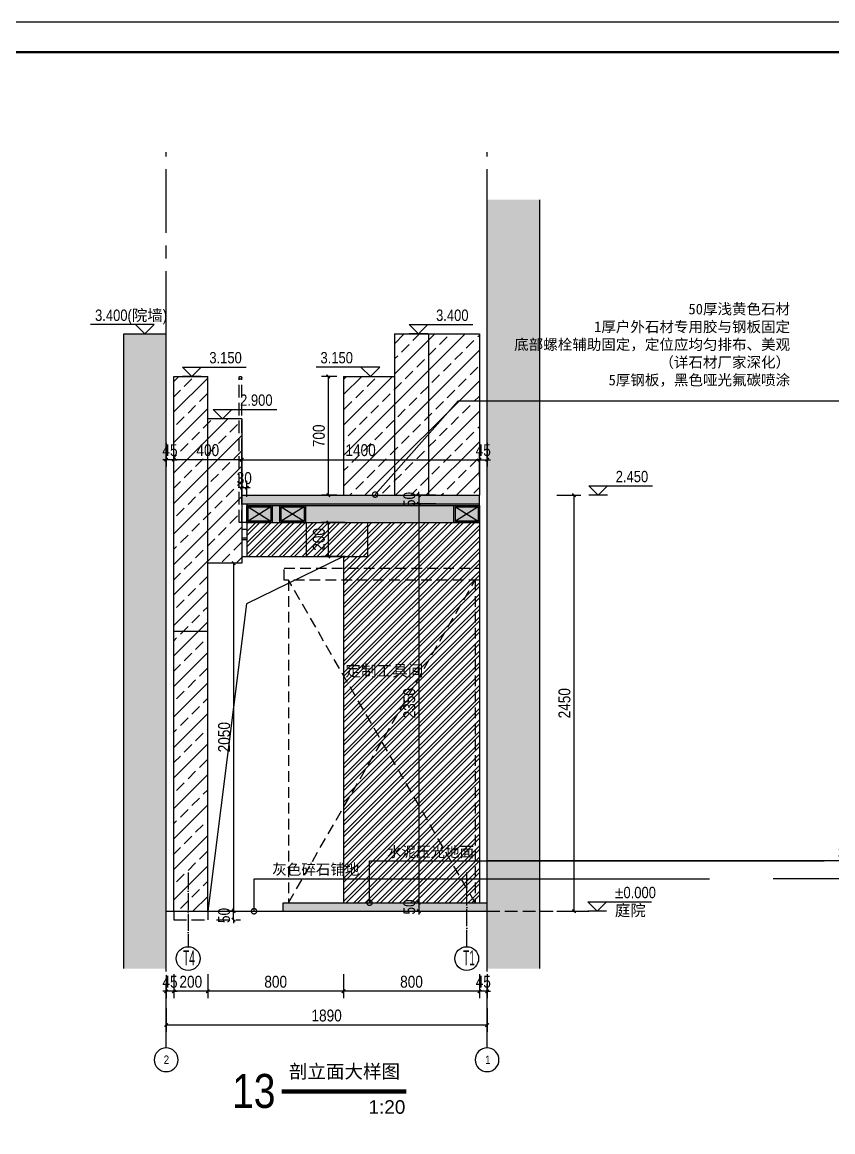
# Model space of a CAD drawing. Extents: x 9928 to 93764, y -101273 to -34887.
# Drawn here: x 77369 to 82143, y -97307 to -90772 of the extents above; entities that cross this region are included whole.
import ezdxf
from ezdxf import colors
from ezdxf.entities.mleader import LeaderData, LeaderLine
from ezdxf.enums import TextEntityAlignment as Align
from ezdxf.math import Vec2, Vec3

# ---------------------------------------------------------------- set-up
doc = ezdxf.new("R2010")
doc.units = 0
doc.header["$LTSCALE"] = 1000
doc.header["$MEASUREMENT"] = 0
for name, pattern in [('CENTER', [2, 1.25, -0.25, 0.25, -0.25]), ('DASH', [0.35, 0.25, -0.1]), ('DOTE', [2.42, 2, -0.2, 0.02, -0.2]), ('HIDDEN', [0.375, 0.25, -0.125])]:
    doc.linetypes.add(name, pattern=pattern)
for name, color, linetype in [('_TCH_MASK', 7, 'Continuous'), ('A', 163, 'CENTER'), ('A-ANNO-DIMS', 6, 'Continuous'), ('A-Anno-Lead', 2, 'Continuous'), ('A-ANNO-NOTE', 4, 'Continuous'), ('A-ANNO-SYMB', 4, 'Continuous'), ('A-DETL-144', 144, 'Continuous'), ('A-DETL-42', 42, 'Continuous'), ('A-FURN-PATT-251', 251, 'Continuous'), ('A-SECT-005', 5, 'Continuous'), ('A-SECT-146', 216, 'Continuous'), ('GL', 131, 'Continuous'), ('S-GRID-IDEN', 4, 'Continuous'), ('核对', 7, 'Continuous'), ('设备', 150, 'Continuous')]:
    doc.layers.add(name, color=color, linetype=linetype)
doc.layers.add('A-ANNO-NPLT', color=250, linetype='Continuous', plot=False)
doc.styles.add('DIM', font='ARIALN.TTF')
doc.styles.add('DIM_T3', font='ARIALN.TTF')
doc.styles.add('EN', font='ARIALN.TTF')
doc.styles.add('EN1', font='ARIALN.TTF')
doc.styles.get("Standard").update_dxf_attribs({"font": 'gbenor.shx', "bigfont": 'gbcbig.shx'})
doc.styles.add('详图$0$vector-number', font='arial.ttf')
doc.dimstyles.new('_TCH_ARCH&&20', dxfattribs={"dimtxt": 70, "dimasz": 20, "dimexe": 40, "dimexo": 40, "dimgap": 20, "dimtad": 1, "dimdec": 0, "dimzin": 0, "dimdsep": 46, "dimtxsty": 'DIM_T3', "dimblk": 'ARCHTICK', "dimcen": 0.09, "dimclrd": 6, "dimclre": 6, "dimclrt": 6, "dimazin": 2, "dimtfac": 1, "dimtdec": 0, "dimtix": 1, "dimtmove": 2, "dimatfit": 3, "dimfxl": 100, "dimfxlon": 1, "dimtolj": 1, "dimtzin": 0, "dimarcsym": 0})
pattern_1 = [(45, (-24141.44, 8919.7), (-89.80256, 89.80256), []), (45, (-24051.63, 8919.7), (-89.80256, 89.80256), [63.5, -31.75])]

# ---------------------------------------------------------------- blocks, each defined once
blk = doc.blocks.new('alsidufhasdf')
at = {"layer": 'A-ANNO-NOTE', "const_width": 12.5, "flags": 128}
blk.add_lwpolyline([(-69970.8, -65800.3), (-69970.8, -51475.3), (-80015.8, -51475.3), (-80015.8, -65800.3)], close=True, dxfattribs=at)
at = {"layer": 'A-ANNO-NPLT'}
blk.add_lwpolyline([(-69795.8, -66000.3), (-69795.8, -51300.3), (-80190.8, -51300.3), (-80190.8, -66000.3)], close=True, dxfattribs=at)
blk = doc.blocks.new('TAG-COL')
blk.add_circle((0, 0), 4)
at = {"style": 'EN1'}
blk.add_attdef('NO', text='', height=2.19, dxfattribs=at).set_placement((0.01, 0.01), align=Align.MIDDLE_CENTER)
blk = doc.blocks.new('933')
at = {"layer": 'A-DETL-144'}
for points in [[(106278.4, -80075.9), (106428.4, -80075.9), (106428.4, -80175.9), (106278.4, -80175.9)], [(106286.4, -80083.9), (106420.4, -80083.9), (106420.4, -80167.9), (106286.4, -80167.9)]]:
    blk.add_lwpolyline(points, close=True, dxfattribs=at)
at = {"layer": 'A-FURN-PATT-251', "color": 250}
for p, q in [((106286.4, -80083.9), (106420.4, -80167.9)), ((106420.4, -80083.9), (106286.4, -80167.9))]:
    blk.add_line(p, q, dxfattribs=at)
blk = doc.blocks.new('_ArchTick')
at = {"color": 0, "linetype": 'ByBlock', "const_width": 0.4}
blk.add_lwpolyline([(-0.5, -0.5), (0.5, 0.5)], dxfattribs=at)
blk = doc.blocks.new('*D728')
at = {"layer": 'A-ANNO-DIMS', "color": 6, "lineweight": -2, "transparency": 16777216}
for p, q in [((78217.2, -96578.2), (78217.2, -96718.2)), ((80107.2, -96578.2), (80107.2, -96718.2)), ((80107.2, -96678.2), (78217.2, -96678.2))]:
    blk.add_line(p, q, dxfattribs=at)
at = {"layer": 'Defpoints', "color": 0, "transparency": 16777216}
for p in [(78217.2, -96345.3), (80107.2, -96345.3), (78217.2, -96678.2)]:
    blk.add_point(p, dxfattribs=at)
at = {"layer": 'A-ANNO-DIMS', "color": 6, "lineweight": -2, "transparency": 16777216, "xscale": 20, "yscale": 20, "zscale": 20, "rotation": 180}
blk.add_blockref('_ArchTick', (78217.2, -96678.2), dxfattribs=at)
at = {"layer": 'A-ANNO-DIMS', "color": 6, "lineweight": -2, "transparency": 16777216, "xscale": 20, "yscale": 20, "zscale": 20}
blk.add_blockref('_ArchTick', (80107.2, -96678.2), dxfattribs=at)
at = {"layer": 'A-ANNO-DIMS', "color": 6, "transparency": 16777216, "insert": (79162.2, -96622.5), "char_height": 70, "attachment_point": 5, "style": 'DIM_T3'}
blk.add_mtext('\\A1;1890', dxfattribs=at)
blk = doc.blocks.new('*D730')
at = {"layer": 'Defpoints', "color": 0, "linetype": 'HIDDEN', "ltscale": 0.3, "transparency": 16777216}
for p in [(78462.2, -96007.8), (78462.2, -96057.8), (78614.4, -96007.8)]:
    blk.add_point(p, dxfattribs=at)
at = {"layer": '核对', "color": 2, "linetype": 'HIDDEN', "lineweight": -2, "ltscale": 0.3, "transparency": 16777216}
for p, q in [((78614.4, -96007.8), (78614.4, -95987.8)), ((78514.4, -96007.8), (78654.4, -96007.8)), ((78514.4, -96057.8), (78654.4, -96057.8)), ((78614.4, -96057.8), (78614.4, -96007.8)), ((78614.4, -96057.8), (78614.4, -96077.8))]:
    blk.add_line(p, q, dxfattribs=at)
at = {"layer": '核对', "color": 2, "linetype": 'HIDDEN', "lineweight": -2, "ltscale": 0.3, "transparency": 16777216, "xscale": 20, "yscale": 20, "zscale": 20}
for p, rotation in [((78614.4, -96007.8), 270), ((78614.4, -96057.8), 90)]:
    blk.add_blockref('_ArchTick', p, dxfattribs=dict(at, rotation=rotation))
at = {"layer": '核对', "color": 2, "linetype": 'HIDDEN', "ltscale": 0.3, "transparency": 16777216, "insert": (78558.7, -96032.8), "char_height": 70, "attachment_point": 5, "rotation": 90, "style": 'DIM_T3'}
blk.add_mtext('\\A1;50', dxfattribs=at)
blk = doc.blocks.new('*D731')
at = {"layer": 'A-ANNO-DIMS', "color": 6, "lineweight": -2, "transparency": 16777216}
for p, q in [((79804.9, -93557.8), (79664.9, -93557.8)), ((79704.9, -93557.8), (79704.9, -93537.8)), ((79704.9, -93557.8), (79704.9, -93607.8)), ((79804.9, -93607.8), (79664.9, -93607.8)), ((79704.9, -93607.8), (79704.9, -93627.8))]:
    blk.add_line(p, q, dxfattribs=at)
at = {"layer": 'Defpoints', "color": 0, "transparency": 16777216}
for p in [(80062.2, -93557.8), (79704.9, -93607.8), (80062.2, -93607.8)]:
    blk.add_point(p, dxfattribs=at)
at = {"layer": 'A-ANNO-DIMS', "color": 6, "lineweight": -2, "transparency": 16777216, "xscale": 20, "yscale": 20, "zscale": 20}
for p, rotation in [((79704.9, -93557.8), 270), ((79704.9, -93607.8), 90)]:
    blk.add_blockref('_ArchTick', p, dxfattribs=dict(at, rotation=rotation))
at = {"layer": 'A-ANNO-DIMS', "color": 6, "transparency": 16777216, "insert": (79649.2, -93582.8), "char_height": 70, "attachment_point": 5, "rotation": 90, "style": 'DIM_T3'}
blk.add_mtext('\\A1;50', dxfattribs=at)
blk = doc.blocks.new('*D732')
at = {"layer": 'A-ANNO-DIMS', "color": 6, "lineweight": -2, "transparency": 16777216}
for p, q in [((79804.9, -93607.8), (79664.9, -93607.8)), ((79704.9, -93607.8), (79704.9, -95957.8)), ((79704.9, -95957.8), (79744.9, -95957.8))]:
    blk.add_line(p, q, dxfattribs=at)
at = {"layer": 'Defpoints', "color": 0, "transparency": 16777216}
for p in [(79912.2, -93607.8), (79704.9, -95957.8), (79704.9, -95957.8)]:
    blk.add_point(p, dxfattribs=at)
at = {"layer": 'A-ANNO-DIMS', "color": 6, "lineweight": -2, "transparency": 16777216, "xscale": 20, "yscale": 20, "zscale": 20}
for p, rotation in [((79704.9, -93607.8), 90), ((79704.9, -95957.8), 270)]:
    blk.add_blockref('_ArchTick', p, dxfattribs=dict(at, rotation=rotation))
at = {"layer": 'A-ANNO-DIMS', "color": 6, "transparency": 16777216, "insert": (79649.2, -94782.8), "char_height": 70, "attachment_point": 5, "rotation": 90, "style": 'DIM_T3'}
blk.add_mtext('\\A1;2350', dxfattribs=at)
blk = doc.blocks.new('*D733')
at = {"layer": 'A-ANNO-DIMS', "color": 6, "lineweight": -2, "transparency": 16777216}
for p, q in [((79704.9, -95957.8), (79704.9, -95937.8)), ((79704.9, -95957.8), (79744.9, -95957.8)), ((79704.9, -95957.8), (79704.9, -96007.8)), ((79704.9, -96007.8), (79744.9, -96007.8)), ((79704.9, -96007.8), (79704.9, -96027.8))]:
    blk.add_line(p, q, dxfattribs=at)
at = {"layer": 'Defpoints', "color": 0, "transparency": 16777216}
for p in [(79704.9, -95957.8), (79688.2, -96007.8), (79704.9, -96007.8)]:
    blk.add_point(p, dxfattribs=at)
at = {"layer": 'A-ANNO-DIMS', "color": 6, "lineweight": -2, "transparency": 16777216, "xscale": 20, "yscale": 20, "zscale": 20}
for p, rotation in [((79704.9, -95957.8), 270), ((79704.9, -96007.8), 90)]:
    blk.add_blockref('_ArchTick', p, dxfattribs=dict(at, rotation=rotation))
at = {"layer": 'A-ANNO-DIMS', "color": 6, "transparency": 16777216, "insert": (79649.2, -95982.8), "char_height": 70, "attachment_point": 5, "rotation": 90, "style": 'DIM_T3'}
blk.add_mtext('\\A1;50', dxfattribs=at)
blk = doc.blocks.new('TAG-PLAN-ELEV')
blk.add_line((-1.66, 0), (9.6, 0))
for points in [[(-1.66, 0), (0, -1.66), (1.66, 0)], [(1.66, -1.66), (-1.66, -1.66)]]:
    blk.add_lwpolyline(points)
at = {"style": 'EN'}
for tag, p in [('LEVEL', (2.45, 0.65)), ('NAME', (2.45, -2.51))]:
    blk.add_attdef(tag, p, '', height=2, dxfattribs=at)
blk = doc.blocks.new('*D734')
at = {"layer": 'A-ANNO-DIMS', "color": 6, "lineweight": -2, "transparency": 16777216}
for p, q in [((80518.9, -93557.8), (80658.9, -93557.8)), ((80618.9, -93557.8), (80618.9, -96007.8)), ((80518.9, -96007.8), (80658.9, -96007.8))]:
    blk.add_line(p, q, dxfattribs=at)
at = {"layer": 'Defpoints', "color": 0, "transparency": 16777216}
for p in [(80062.2, -93557.8), (80062.2, -96007.8), (80618.9, -96007.8)]:
    blk.add_point(p, dxfattribs=at)
at = {"layer": 'A-ANNO-DIMS', "color": 6, "lineweight": -2, "transparency": 16777216, "xscale": 20, "yscale": 20, "zscale": 20}
for p, rotation in [((80618.9, -93557.8), 90), ((80618.9, -96007.8), 270)]:
    blk.add_blockref('_ArchTick', p, dxfattribs=dict(at, rotation=rotation))
at = {"layer": 'A-ANNO-DIMS', "color": 6, "transparency": 16777216, "insert": (80563.1, -94782.8), "char_height": 70, "attachment_point": 5, "rotation": 90, "style": 'DIM_T3'}
blk.add_mtext('\\A1;2450', dxfattribs=at)
blk = doc.blocks.new('*D735')
at = {"layer": 'A-ANNO-DIMS', "color": 6, "lineweight": -2, "transparency": 16777216}
for p, q in [((78622.2, -93957.8), (78574.4, -93957.8)), ((78614.4, -93957.8), (78614.4, -96007.8)), ((78614.4, -96007.8), (78574.4, -96007.8))]:
    blk.add_line(p, q, dxfattribs=at)
at = {"layer": 'Defpoints', "color": 0, "transparency": 16777216}
for p in [(78662.2, -93957.8), (78614.4, -96007.8), (78654.4, -96007.8)]:
    blk.add_point(p, dxfattribs=at)
at = {"layer": 'A-ANNO-DIMS', "color": 6, "lineweight": -2, "transparency": 16777216, "xscale": 20, "yscale": 20, "zscale": 20}
for p, rotation in [((78614.4, -93957.8), 90), ((78614.4, -96007.8), 270)]:
    blk.add_blockref('_ArchTick', p, dxfattribs=dict(at, rotation=rotation))
at = {"layer": 'A-ANNO-DIMS', "color": 6, "transparency": 16777216, "insert": (78558.7, -94982.8), "char_height": 70, "attachment_point": 5, "rotation": 90, "style": 'DIM_T3'}
blk.add_mtext('\\A1;2050', dxfattribs=at)
blk = doc.blocks.new('*D736')
at = {"layer": 'A-ANNO-DIMS', "color": 6, "lineweight": -2, "transparency": 16777216}
for p, q in [((78662.2, -93448.2), (78662.2, -93308.2)), ((80062.2, -93448.2), (80062.2, -93308.2)), ((78662.2, -93348.2), (80062.2, -93348.2))]:
    blk.add_line(p, q, dxfattribs=at)
at = {"layer": 'Defpoints', "color": 0, "transparency": 16777216}
for p in [(80062.2, -93348.2), (78662.2, -93557.8), (80062.2, -93557.8)]:
    blk.add_point(p, dxfattribs=at)
at = {"layer": 'A-ANNO-DIMS', "color": 6, "lineweight": -2, "transparency": 16777216, "xscale": 20, "yscale": 20, "zscale": 20, "rotation": 180}
blk.add_blockref('_ArchTick', (78662.2, -93348.2), dxfattribs=at)
at = {"layer": 'A-ANNO-DIMS', "color": 6, "lineweight": -2, "transparency": 16777216, "xscale": 20, "yscale": 20, "zscale": 20}
blk.add_blockref('_ArchTick', (80062.2, -93348.2), dxfattribs=at)
at = {"layer": 'A-ANNO-DIMS', "color": 6, "transparency": 16777216, "insert": (79362.2, -93292.5), "char_height": 70, "attachment_point": 5, "style": 'DIM_T3'}
blk.add_mtext('\\A1;1400', dxfattribs=at)
blk = doc.blocks.new('*D737')
at = {"layer": 'A-ANNO-DIMS', "color": 6, "lineweight": -2, "transparency": 16777216}
for p, q in [((80107.2, -93248.2), (80107.2, -93388.2)), ((80062.2, -93448.2), (80062.2, -93308.2)), ((80062.2, -93348.2), (80042.2, -93348.2)), ((80062.2, -93348.2), (80107.2, -93348.2)), ((80107.2, -93348.2), (80127.2, -93348.2))]:
    blk.add_line(p, q, dxfattribs=at)
at = {"layer": 'Defpoints', "color": 0, "transparency": 16777216}
for p in [(80107.2, -91817.8), (80107.2, -93348.2), (80062.2, -93557.8)]:
    blk.add_point(p, dxfattribs=at)
at = {"layer": 'A-ANNO-DIMS', "color": 6, "lineweight": -2, "transparency": 16777216, "xscale": 20, "yscale": 20, "zscale": 20}
blk.add_blockref('_ArchTick', (80062.2, -93348.2), dxfattribs=at)
at = {"layer": 'A-ANNO-DIMS', "color": 6, "lineweight": -2, "transparency": 16777216, "xscale": 20, "yscale": 20, "zscale": 20, "rotation": 180}
blk.add_blockref('_ArchTick', (80107.2, -93348.2), dxfattribs=at)
at = {"layer": 'A-ANNO-DIMS', "color": 6, "transparency": 16777216, "insert": (80084.7, -93292.6), "char_height": 70, "attachment_point": 5, "style": 'DIM_T3'}
blk.add_mtext('\\A1;45', dxfattribs=at)
blk = doc.blocks.new('*D738')
at = {"layer": 'A-ANNO-DIMS', "color": 6, "lineweight": -2, "transparency": 16777216}
for p, q in [((78262.2, -93448.2), (78262.2, -93308.2)), ((78662.2, -93448.2), (78662.2, -93308.2)), ((78662.2, -93348.2), (78262.2, -93348.2))]:
    blk.add_line(p, q, dxfattribs=at)
at = {"layer": 'Defpoints', "color": 0, "transparency": 16777216}
for p in [(78262.2, -93348.2), (78262.2, -93557.8), (78662.2, -93557.8)]:
    blk.add_point(p, dxfattribs=at)
at = {"layer": 'A-ANNO-DIMS', "color": 6, "lineweight": -2, "transparency": 16777216, "xscale": 20, "yscale": 20, "zscale": 20, "rotation": 180}
blk.add_blockref('_ArchTick', (78262.2, -93348.2), dxfattribs=at)
at = {"layer": 'A-ANNO-DIMS', "color": 6, "lineweight": -2, "transparency": 16777216, "xscale": 20, "yscale": 20, "zscale": 20}
blk.add_blockref('_ArchTick', (78662.2, -93348.2), dxfattribs=at)
at = {"layer": 'A-ANNO-DIMS', "color": 6, "transparency": 16777216, "insert": (78462.2, -93292.5), "char_height": 70, "attachment_point": 5, "style": 'DIM_T3'}
blk.add_mtext('\\A1;400', dxfattribs=at)
blk = doc.blocks.new('*D739')
at = {"layer": 'A-ANNO-DIMS', "color": 6, "lineweight": -2, "transparency": 16777216}
for p, q in [((78217.2, -93248.2), (78217.2, -93388.2)), ((78262.2, -93448.2), (78262.2, -93308.2)), ((78217.2, -93348.2), (78197.2, -93348.2)), ((78262.2, -93348.2), (78217.2, -93348.2)), ((78262.2, -93348.2), (78282.2, -93348.2))]:
    blk.add_line(p, q, dxfattribs=at)
at = {"layer": 'Defpoints', "color": 0, "transparency": 16777216}
for p in [(78217.2, -92607.8), (78217.2, -93348.2), (78262.2, -93557.8)]:
    blk.add_point(p, dxfattribs=at)
at = {"layer": 'A-ANNO-DIMS', "color": 6, "lineweight": -2, "transparency": 16777216, "xscale": 20, "yscale": 20, "zscale": 20}
blk.add_blockref('_ArchTick', (78217.2, -93348.2), dxfattribs=at)
at = {"layer": 'A-ANNO-DIMS', "color": 6, "lineweight": -2, "transparency": 16777216, "xscale": 20, "yscale": 20, "zscale": 20, "rotation": 180}
blk.add_blockref('_ArchTick', (78262.2, -93348.2), dxfattribs=at)
at = {"layer": 'A-ANNO-DIMS', "color": 6, "transparency": 16777216, "insert": (78239.7, -93292.6), "char_height": 70, "attachment_point": 5, "style": 'DIM_T3'}
blk.add_mtext('\\A1;45', dxfattribs=at)
blk = doc.blocks.new('*D740')
at = {"layer": 'A-ANNO-DIMS', "color": 6, "lineweight": -2, "transparency": 16777216}
for p, q in [((78662.2, -93512.9), (78642.2, -93512.9)), ((78662.2, -93567.8), (78662.2, -93472.9)), ((78662.2, -93512.9), (78692.2, -93512.9)), ((78692.2, -93567.8), (78692.2, -93472.9)), ((78692.2, -93512.9), (78712.2, -93512.9))]:
    blk.add_line(p, q, dxfattribs=at)
at = {"layer": 'Defpoints', "color": 0, "transparency": 16777216}
for p in [(78692.2, -93512.9), (78662.2, -93607.8), (78692.2, -93607.8)]:
    blk.add_point(p, dxfattribs=at)
at = {"layer": 'A-ANNO-DIMS', "color": 6, "lineweight": -2, "transparency": 16777216, "xscale": 20, "yscale": 20, "zscale": 20}
blk.add_blockref('_ArchTick', (78662.2, -93512.9), dxfattribs=at)
at = {"layer": 'A-ANNO-DIMS', "color": 6, "lineweight": -2, "transparency": 16777216, "xscale": 20, "yscale": 20, "zscale": 20, "rotation": 180}
blk.add_blockref('_ArchTick', (78692.2, -93512.9), dxfattribs=at)
at = {"layer": 'A-ANNO-DIMS', "color": 6, "transparency": 16777216, "insert": (78677.2, -93457.2), "char_height": 70, "attachment_point": 5, "style": 'DIM_T3'}
blk.add_mtext('\\A1;30', dxfattribs=at)
blk = doc.blocks.new('*D741')
at = {"layer": 'A-ANNO-DIMS', "color": 6, "lineweight": -2, "transparency": 16777216}
for p, q in [((80062.2, -96379.4), (80062.2, -96519.4)), ((80107.2, -96379.4), (80107.2, -96519.4)), ((80062.2, -96479.4), (80042.2, -96479.4)), ((80107.2, -96479.4), (80062.2, -96479.4)), ((80107.2, -96479.4), (80127.2, -96479.4))]:
    blk.add_line(p, q, dxfattribs=at)
at = {"layer": 'Defpoints', "color": 0, "transparency": 16777216}
for p in [(80062.2, -95957.8), (80107.2, -95957.8), (80062.2, -96479.4)]:
    blk.add_point(p, dxfattribs=at)
at = {"layer": 'A-ANNO-DIMS', "color": 6, "lineweight": -2, "transparency": 16777216, "xscale": 20, "yscale": 20, "zscale": 20}
blk.add_blockref('_ArchTick', (80062.2, -96479.4), dxfattribs=at)
at = {"layer": 'A-ANNO-DIMS', "color": 6, "lineweight": -2, "transparency": 16777216, "xscale": 20, "yscale": 20, "zscale": 20, "rotation": 180}
blk.add_blockref('_ArchTick', (80107.2, -96479.4), dxfattribs=at)
at = {"layer": 'A-ANNO-DIMS', "color": 6, "transparency": 16777216, "insert": (80084.7, -96423.8), "char_height": 70, "attachment_point": 5, "style": 'DIM_T3'}
blk.add_mtext('\\A1;45', dxfattribs=at)
blk = doc.blocks.new('*D742')
at = {"layer": 'A-ANNO-DIMS', "color": 6, "lineweight": -2, "transparency": 16777216}
for p, q in [((79262.2, -96379.4), (79262.2, -96519.4)), ((80062.2, -96379.4), (80062.2, -96519.4)), ((80062.2, -96479.4), (79262.2, -96479.4))]:
    blk.add_line(p, q, dxfattribs=at)
at = {"layer": 'Defpoints', "color": 0, "transparency": 16777216}
for p in [(79262.2, -95957.8), (80062.2, -95957.8), (79262.2, -96479.4)]:
    blk.add_point(p, dxfattribs=at)
at = {"layer": 'A-ANNO-DIMS', "color": 6, "lineweight": -2, "transparency": 16777216, "xscale": 20, "yscale": 20, "zscale": 20, "rotation": 180}
blk.add_blockref('_ArchTick', (79262.2, -96479.4), dxfattribs=at)
at = {"layer": 'A-ANNO-DIMS', "color": 6, "lineweight": -2, "transparency": 16777216, "xscale": 20, "yscale": 20, "zscale": 20}
blk.add_blockref('_ArchTick', (80062.2, -96479.4), dxfattribs=at)
at = {"layer": 'A-ANNO-DIMS', "color": 6, "transparency": 16777216, "insert": (79662.2, -96423.6), "char_height": 70, "attachment_point": 5, "style": 'DIM_T3'}
blk.add_mtext('\\A1;800', dxfattribs=at)
blk = doc.blocks.new('*D743')
at = {"layer": 'A-ANNO-DIMS', "color": 6, "lineweight": -2, "transparency": 16777216}
for p, q in [((78462.2, -96379.4), (78462.2, -96519.4)), ((79262.2, -96379.4), (79262.2, -96519.4)), ((79262.2, -96479.4), (78462.2, -96479.4))]:
    blk.add_line(p, q, dxfattribs=at)
at = {"layer": 'Defpoints', "color": 0, "transparency": 16777216}
for p in [(79262.2, -95957.8), (78462.2, -96007.8), (78462.2, -96479.4)]:
    blk.add_point(p, dxfattribs=at)
at = {"layer": 'A-ANNO-DIMS', "color": 6, "lineweight": -2, "transparency": 16777216, "xscale": 20, "yscale": 20, "zscale": 20, "rotation": 180}
blk.add_blockref('_ArchTick', (78462.2, -96479.4), dxfattribs=at)
at = {"layer": 'A-ANNO-DIMS', "color": 6, "lineweight": -2, "transparency": 16777216, "xscale": 20, "yscale": 20, "zscale": 20}
blk.add_blockref('_ArchTick', (79262.2, -96479.4), dxfattribs=at)
at = {"layer": 'A-ANNO-DIMS', "color": 6, "transparency": 16777216, "insert": (78862.2, -96423.6), "char_height": 70, "attachment_point": 5, "style": 'DIM_T3'}
blk.add_mtext('\\A1;800', dxfattribs=at)
blk = doc.blocks.new('*D744')
at = {"layer": 'A-ANNO-DIMS', "color": 6, "lineweight": -2, "transparency": 16777216}
for p, q in [((78262.2, -96379.4), (78262.2, -96519.4)), ((78462.2, -96379.4), (78462.2, -96519.4)), ((78462.2, -96479.4), (78262.2, -96479.4))]:
    blk.add_line(p, q, dxfattribs=at)
at = {"layer": 'Defpoints', "color": 0, "transparency": 16777216}
for p in [(78262.2, -96007.8), (78462.2, -96007.8), (78262.2, -96479.4)]:
    blk.add_point(p, dxfattribs=at)
at = {"layer": 'A-ANNO-DIMS', "color": 6, "lineweight": -2, "transparency": 16777216, "xscale": 20, "yscale": 20, "zscale": 20, "rotation": 180}
blk.add_blockref('_ArchTick', (78262.2, -96479.4), dxfattribs=at)
at = {"layer": 'A-ANNO-DIMS', "color": 6, "lineweight": -2, "transparency": 16777216, "xscale": 20, "yscale": 20, "zscale": 20}
blk.add_blockref('_ArchTick', (78462.2, -96479.4), dxfattribs=at)
at = {"layer": 'A-ANNO-DIMS', "color": 6, "transparency": 16777216, "insert": (78362.2, -96423.6), "char_height": 70, "attachment_point": 5, "style": 'DIM_T3'}
blk.add_mtext('\\A1;200', dxfattribs=at)
blk = doc.blocks.new('*D745')
at = {"layer": 'A-ANNO-DIMS', "color": 6, "lineweight": -2, "transparency": 16777216}
for p, q in [((78217.2, -96385.3), (78217.2, -96519.4)), ((78262.2, -96379.4), (78262.2, -96519.4)), ((78217.2, -96479.4), (78197.2, -96479.4)), ((78262.2, -96479.4), (78217.2, -96479.4)), ((78262.2, -96479.4), (78282.2, -96479.4))]:
    blk.add_line(p, q, dxfattribs=at)
at = {"layer": 'Defpoints', "color": 0, "transparency": 16777216}
for p in [(78262.2, -96007.8), (78217.2, -96345.3), (78217.2, -96479.4)]:
    blk.add_point(p, dxfattribs=at)
at = {"layer": 'A-ANNO-DIMS', "color": 6, "lineweight": -2, "transparency": 16777216, "xscale": 20, "yscale": 20, "zscale": 20}
blk.add_blockref('_ArchTick', (78217.2, -96479.4), dxfattribs=at)
at = {"layer": 'A-ANNO-DIMS', "color": 6, "lineweight": -2, "transparency": 16777216, "xscale": 20, "yscale": 20, "zscale": 20, "rotation": 180}
blk.add_blockref('_ArchTick', (78262.2, -96479.4), dxfattribs=at)
at = {"layer": 'A-ANNO-DIMS', "color": 6, "transparency": 16777216, "insert": (78239.7, -96423.8), "char_height": 70, "attachment_point": 5, "style": 'DIM_T3'}
blk.add_mtext('\\A1;45', dxfattribs=at)
blk = doc.blocks.new('*D746')
at = {"layer": 'A-ANNO-DIMS', "color": 6, "lineweight": -2, "transparency": 16777216}
for p, q in [((79222.2, -92857.8), (79132.2, -92857.8)), ((79172.2, -92857.8), (79172.2, -93557.8)), ((79222.2, -93557.8), (79132.2, -93557.8))]:
    blk.add_line(p, q, dxfattribs=at)
at = {"layer": 'Defpoints', "color": 0, "transparency": 16777216}
for p in [(79262.2, -92857.8), (79172.2, -93557.8), (79262.2, -93557.8)]:
    blk.add_point(p, dxfattribs=at)
at = {"layer": 'A-ANNO-DIMS', "color": 6, "lineweight": -2, "transparency": 16777216, "xscale": 20, "yscale": 20, "zscale": 20}
for p, rotation in [((79172.2, -92857.8), 90), ((79172.2, -93557.8), 270)]:
    blk.add_blockref('_ArchTick', p, dxfattribs=dict(at, rotation=rotation))
at = {"layer": 'A-ANNO-DIMS', "color": 6, "transparency": 16777216, "insert": (79116.5, -93207.8), "char_height": 70, "attachment_point": 5, "rotation": 90, "style": 'DIM_T3'}
blk.add_mtext('\\A1;700', dxfattribs=at)
blk = doc.blocks.new('_DotSmall')
at = {"color": 0, "linetype": 'ByBlock', "const_width": 0.5}
blk.add_lwpolyline([(-0.0625, 0, 1), (0.0625, 0, 1)], format="xyb", close=True, dxfattribs=at)
blk = doc.blocks.new('dafdf')
at = {"layer": '设备', "linetype": 'HIDDEN', "ltscale": 0.25}
for p, q in [((78962.2, -94057.8), (78962.2, -95957.8)), ((80062.2, -95957.8), (78962.2, -94057.8)), ((78962.2, -95957.8), (80062.2, -94057.8)), ((80062.2, -94057.8), (80062.2, -95957.8))]:
    blk.add_line(p, q, dxfattribs=at)
blk.add_lwpolyline([(78937.2, -93987.8), (80087.2, -93987.8), (80087.2, -94057.8), (78937.2, -94057.8)], close=True, dxfattribs=at)
blk = doc.blocks.new('*D934')
at = {"layer": 'A-ANNO-DIMS', "color": 6, "lineweight": -2, "transparency": 16777216}
for p, q in [((79272.2, -93717.8), (79132.2, -93717.8)), ((79172.2, -93717.8), (79172.2, -93917.8)), ((79272.2, -93917.8), (79132.2, -93917.8))]:
    blk.add_line(p, q, dxfattribs=at)
at = {"layer": 'Defpoints', "color": 0, "transparency": 16777216}
for p in [(79402.2, -93717.8), (79172.2, -93917.8), (79402.2, -93917.8)]:
    blk.add_point(p, dxfattribs=at)
at = {"layer": 'A-ANNO-DIMS', "color": 6, "lineweight": -2, "transparency": 16777216, "xscale": 20, "yscale": 20, "zscale": 20}
for p, rotation in [((79172.2, -93717.8), 90), ((79172.2, -93917.8), 270)]:
    blk.add_blockref('_ArchTick', p, dxfattribs=dict(at, rotation=rotation))
at = {"layer": 'A-ANNO-DIMS', "color": 6, "transparency": 16777216, "insert": (79116.5, -93817.8), "char_height": 70, "attachment_point": 5, "rotation": 90, "style": 'DIM_T3'}
blk.add_mtext('\\A1;200', dxfattribs=at)

msp = doc.modelspace()

# ---------------------------------------------------------------- hatches: boundary and pattern name
at = {"layer": 'A-FURN-PATT-251'}
h = msp.add_hatch(color=256, dxfattribs=at)
h.dxf.hatch_style = 1
h.paths.add_polyline_path([(80417.2, -91817.8), (80107.2, -91817.8), (80107.2, -96345.3), (80417.2, -96345.3)])
h = msp.add_hatch(color=256, dxfattribs=at)
h.dxf.hatch_style = 1
h.paths.add_polyline_path([(78217.2, -92607.8), (77967.2, -92607.8), (77967.2, -96345.3), (78217.2, -96345.3)])
h = msp.add_hatch(dxfattribs=at)
h.set_pattern_fill('ANSI33', color=256, scale=40)
h.set_pattern_definition(pattern_1)
h.paths.add_polyline_path([(79562.2, -92857.8), (79262.2, -92857.8), (79262.2, -93557.8), (79562.2, -93557.8)])
h.paths.add_polyline_path([(79762.2, -92607.8), (79562.2, -92607.8), (79562.2, -93557.8), (79762.2, -93557.8)])
h.paths.add_polyline_path([(80062.2, -92607.8), (79762.2, -92607.8), (79762.2, -93557.8), (80062.2, -93557.8)])
h = msp.add_hatch(dxfattribs=at)
h.set_pattern_fill('ANSI33', color=256, scale=40)
h.set_pattern_definition(pattern_1)
h.paths.add_polyline_path([(78262.2, -92857.8), (78462.2, -92857.8), (78462.2, -93107.8), (78662.2, -93107.8), (78662.2, -93957.8), (78462.2, -93957.8), (78462.2, -96007.8), (78262.2, -96007.8)])
h = msp.add_hatch(color=253, dxfattribs=at)
h.dxf.hatch_style = 1
h.paths.add_polyline_path([(78662.2, -93557.8), (80062.2, -93557.8), (80062.2, -93607.8), (78662.2, -93607.8)])
h = msp.add_hatch(color=256, dxfattribs=at)
h.dxf.hatch_style = 1
h.paths.add_polyline_path([(80062.2, -93607.8), (78692.2, -93607.8), (78692.2, -93717.8), (80062.2, -93717.8)])
h = msp.add_hatch(dxfattribs=at)
h.set_pattern_fill('ANSI32', color=256, scale=10)
h.set_pattern_definition([(45, (-30988.46, 7696.08), (-33.67596, 33.67596), []), (45, (-30966.01, 7696.08), (-33.67596, 33.67596), [])])
h.paths.add_polyline_path([(78692.2, -93717.8), (79402.2, -93717.8), (79402.2, -93917.8), (78692.2, -93917.8)])
h = msp.add_hatch(dxfattribs=at)
h.set_pattern_fill('ANSI32', color=256, scale=10)
h.set_pattern_definition([(45, (-31273.22, -5575.093), (-33.67596, 33.67596), []), (45, (-31250.77, -5575.093), (-33.67596, 33.67596), [])])
h.paths.add_polyline_path([(80062.2, -93717.8), (79912.2, -93717.8), (79402.2, -93717.8), (79402.2, -93917.8), (79262.2, -93917.8), (79262.2, -95957.8), (80062.2, -95957.8)])
h = msp.add_hatch(color=256, dxfattribs=at)
h.dxf.hatch_style = 1
h.paths.add_polyline_path([(78907.2, -95957.8), (80107.2, -95957.8), (80107.2, -96007.8), (78907.2, -96007.8)])

# ---------------------------------------------------------------- linework, layer by layer
at = {"layer": 'A', "ltscale": 0.3}
for p, q in [((78217.2, -96812.5), (78217.2, -91536.2)), ((80107.2, -96812.5), (80107.2, -91536.2))]:
    msp.add_line(p, q, dxfattribs=at)
at = {"layer": 'A-ANNO-DIMS', "linetype": 'DASH', "ltscale": 0.3}
msp.add_line((80107.2, -96007.8), (80738.1, -96007.8), dxfattribs=at)
at = {"layer": 'A-Anno-Lead', "color": 1, "linetype": 'DASH', "ltscale": 0.3}
for p, q in [((78646.2, -93717.8), (78646.2, -92865.8)), ((78662.2, -93717.8), (78662.2, -92865.8)), ((78692.2, -93717.8), (78646.2, -93717.8))]:
    msp.add_line(p, q, dxfattribs=at)
msp.add_circle((78654.2, -92865.8), 8, dxfattribs=at)
at = {"layer": 'A-ANNO-NOTE', "const_width": 24.7}
msp.add_lwpolyline([(78897.8, -97069.3), (79631.2, -97069.3)], dxfattribs=at)
at = {"layer": 'A-DETL-144'}
for p, q in [((78692.2, -93607.8), (78692.2, -93717.8)), ((78692.2, -93607.8), (80062.2, -93607.8)), ((78692.2, -93617.8), (80062.2, -93617.8)), ((80062.2, -93717.8), (80062.2, -93607.8)), ((78692.2, -93717.8), (80062.2, -93717.8))]:
    msp.add_line(p, q, dxfattribs=at)
at = {"layer": 'A-DETL-42'}
for p, q in [((79562.2, -92607.8), (80062.2, -92607.8)), ((79562.2, -92607.8), (79562.2, -93557.8)), ((79762.2, -92607.8), (79762.2, -93557.8)), ((80062.2, -92607.8), (80062.2, -93557.8)), ((78262.2, -92857.8), (78462.2, -92857.8)), ((78262.2, -96007.8), (78262.2, -92857.8)), ((78462.2, -96007.8), (78462.2, -92857.8)), ((79262.2, -92857.8), (79562.2, -92857.8)), ((79262.2, -92857.8), (79262.2, -93557.8)), ((78662.2, -93107.8), (78462.2, -93107.8)), ((78662.2, -93107.8), (78662.2, -93557.8)), ((78662.2, -93607.8), (78662.2, -93957.8)), ((78692.2, -93717.8), (78692.2, -93917.8)), ((79042.2, -93717.8), (79042.2, -93917.8)), ((79402.2, -93717.8), (79402.2, -93917.8)), ((80062.2, -93717.8), (80062.2, -95957.8)), ((78662.2, -93757.8), (78692.2, -93757.8)), ((78662.2, -93807.8), (78692.2, -93807.8)), ((78662.2, -93817.8), (78692.2, -93817.8)), ((78662.2, -93957.8), (78462.2, -93957.8)), ((78662.2, -93917.8), (78692.2, -93917.8)), ((78692.2, -93917.8), (79042.2, -93917.8)), ((79042.2, -93917.8), (79402.2, -93917.8)), ((79262.2, -93917.8), (79262.2, -95957.8))]:
    msp.add_line(p, q, dxfattribs=at)
at = {"layer": 'A-DETL-42', "linetype": 'DASH', "ltscale": 0.3}
for p, q in [((78262.2, -96007.8), (78262.2, -96057.8)), ((78262.2, -96057.8), (78462.2, -96057.8)), ((78462.2, -96007.8), (78462.2, -96057.8))]:
    msp.add_line(p, q, dxfattribs=at)
at = {"layer": 'A-FURN-PATT-251'}
msp.add_line((78262.2, -94357.8), (78462.2, -94357.8), dxfattribs=at)
msp.add_lwpolyline([(79262.2, -93917.8), (78690.8, -94197.7), (78462.2, -96007.8)], dxfattribs=at)
at = {"layer": 'A-SECT-005'}
for p, q in [((80107.2, -96345.3), (80107.2, -91817.8)), ((80417.2, -96345.3), (80417.2, -91817.8)), ((77967.2, -92607.8), (78217.2, -92607.8)), ((77967.2, -96345.3), (77967.2, -92607.8)), ((78217.2, -96345.3), (78217.2, -92607.8)), ((78907.2, -96007.8), (78907.2, -95957.8)), ((78907.2, -95957.8), (80107.2, -95957.8)), ((78217.2, -96007.8), (80107.2, -96007.8))]:
    msp.add_line(p, q, dxfattribs=at)
at = {"layer": 'A-SECT-146'}
for p, q in [((78662.2, -93557.8), (80062.2, -93557.8)), ((78662.2, -93557.8), (78662.2, -93607.8)), ((80062.2, -93607.8), (80062.2, -93557.8)), ((78662.2, -93607.8), (78692.2, -93607.8))]:
    msp.add_line(p, q, dxfattribs=at)
at = {"layer": 'GL', "color": 3, "linetype": 'DOTE', "ltscale": 0.05}
for p, q in [((78346.9, -95780.6), (78346.9, -96216.7)), ((79987.2, -96216.7), (79987.2, -95780.6))]:
    msp.add_line(p, q, dxfattribs=at)
at = {"layer": 'GL', "color": 3}
for centre in [(78346.9, -96286.7), (79987.2, -96286.7)]:
    msp.add_circle(centre, 70, dxfattribs=at)

# ---------------------------------------------------------------- block references
for p in [(-27586.2, -13542), (-27391.2, -13542), (-26366.2, -13542)]:
    msp.add_blockref('933', p)
at = {"layer": '_TCH_MASK'}
msp.add_blockref('dafdf', (-25, 0), dxfattribs=at)
at = {"layer": 'A-ANNO-DIMS', "xscale": 1.010204081632657, "yscale": 1.010204081632657, "zscale": 1.010204081632657, "rotation": 270}
msp.add_blockref('alsidufhasdf', (139417.5, -171780.6), dxfattribs=at)
at = {"layer": 'A-ANNO-NOTE'}
ref = msp.add_blockref('TAG-PLAN-ELEV', (78092.2, -92552.4), dxfattribs=dict(at, xscale=-33.3333333328067, yscale=33.3333333328067, zscale=33.3333333328067))
ref.add_attrib('LEVEL', '3.400(院墙)', (77798.6, -92530.9), dxfattribs={"layer": '0', "height": 66.67, "style": 'EN'})
ref = msp.add_blockref('TAG-PLAN-ELEV', (79703.6, -92552.4), dxfattribs=dict(at, xscale=33.3333333328067, yscale=33.3333333328067, zscale=33.3333333328067))
ref.add_attrib('LEVEL', '3.400', (79806.9, -92530.9), dxfattribs={"layer": '0', "height": 66.67, "style": 'EN'})
ref = msp.add_blockref('TAG-PLAN-ELEV', (78368.3, -92802.4), dxfattribs=dict(at, xscale=33.3333333328067, yscale=33.3333333328067, zscale=33.3333333328067))
ref.add_attrib('LEVEL', '3.150', (78471.5, -92780.9), dxfattribs={"layer": '0', "height": 66.67, "style": 'EN'})
ref = msp.add_blockref('TAG-PLAN-ELEV', (79419.7, -92802.4), dxfattribs=dict(at, xscale=-33.3333333328067, yscale=33.3333333328067, zscale=33.3333333328067))
ref.add_attrib('LEVEL', '3.150', (79126, -92780.9), dxfattribs={"layer": '0', "height": 66.67, "style": 'EN'})
ref = msp.add_blockref('TAG-PLAN-ELEV', (78549.5, -93052.4), dxfattribs=dict(at, xscale=33.3333333328067, yscale=33.3333333328067, zscale=33.3333333328067))
ref.add_attrib('LEVEL', '2.900', (78652.7, -93030.9), dxfattribs={"layer": '0', "height": 66.67, "style": 'EN'})
ref = msp.add_blockref('TAG-PLAN-ELEV', (80761.6, -93502.4), dxfattribs=dict(at, xscale=33.3333333328067, yscale=33.3333333328067, zscale=33.3333333328067))
ref.add_attrib('LEVEL', '2.450', (80864.9, -93480.9), dxfattribs={"layer": '0', "height": 66.67, "style": 'EN'})
ref = msp.add_blockref('TAG-PLAN-ELEV', (80755.9, -95952.4), dxfattribs=dict(at, xscale=33.3333333328067, yscale=33.3333333328067, zscale=33.3333333328067))
ref.add_attrib('LEVEL', '%%P0.000', (80859.2, -95930.9), dxfattribs={"layer": '0', "height": 66.67, "style": 'EN'})
ref.add_attrib('NAME', '庭院', (80859.6, -96036.1), dxfattribs={"layer": '0', "height": 66.67, "style": 'EN'})
at = {"layer": 'S-GRID-IDEN'}
ref = msp.add_blockref('TAG-COL', (78217.1, -96882.5), dxfattribs=dict(at, xscale=-17.5, yscale=17.5, zscale=17.5, rotation=179.9287525087452))
ref.add_attrib('NO', '2', dxfattribs={"layer": '0', "height": 50, "rotation": 359.92875, "style": 'EN1'}).set_placement((78218.6, -96882.7), align=Align.MIDDLE_CENTER)
ref = msp.add_blockref('TAG-COL', (80107.1, -96882.5), dxfattribs=dict(at, xscale=-17.5, yscale=17.5, zscale=17.5, rotation=179.9287525087452))
ref.add_attrib('NO', '1', dxfattribs={"layer": '0', "height": 50, "rotation": 359.92875, "style": 'EN1'}).set_placement((80111.6, -96882.7), align=Align.MIDDLE_CENTER)

# ---------------------------------------------------------------- texts
at = {"layer": 'A-ANNO-NOTE', "style": 'EN'}
msp.add_text('13', height=200, dxfattribs=at).set_placement((78606, -97166.3))
at = {"layer": 'A-ANNO-NOTE', "style": '详图$0$vector-number'}
msp.add_text('1:20', height=80, rotation=0, dxfattribs=at).set_placement((79408.4, -97200.8))
at = {"layer": 'A-ANNO-NOTE', "insert": (79272.4, -94557.5), "char_height": 67.5, "width": 588.325, "attachment_point": 1, "style": 'DIM'}
msp.add_mtext('{\\fSimSun|b0|i0|c134|p2;定制工具间}', dxfattribs=at)
at = {"layer": 'A-ANNO-NOTE', "insert": (78939.9, -96911.5), "char_height": 80, "attachment_point": 1}
msp.add_mtext_dynamic_manual_height_columns('{\\fSimSun|b0|i0|c134|p2;剖立面大样图}', width=1103.02, gutter_width=1750, heights=[0], dxfattribs=at)
at = {"layer": 'GL', "color": 3, "style": 'DIM_T3', "width": 0.6}
for s, p in [('T4', (78316.2, -96326.1)), ('T1', (79965.6, -96326.1))]:
    msp.add_text(s, height=87.5, dxfattribs=at).set_placement(p)

# ---------------------------------------------------------------- dimensions: what is measured, and where the dimension line sits
at = {"layer": 'A-ANNO-DIMS'}
for base, p1, p2, picture, middle in [((80107.2, -93348.2), (80062.2, -93557.8), (80107.2, -91817.8), '*D737', (80084.7, -93292.6)), ((78217.2, -93348.2), (78262.2, -93557.8), (78217.2, -92607.8), '*D739', (78239.7, -93292.6)), ((78262.2, -93348.2), (78662.2, -93557.8), (78262.2, -93557.8), '*D738', (78462.2, -93292.5)), ((80062.2, -93348.2), (78662.2, -93557.8), (80062.2, -93557.8), '*D736', (79362.2, -93292.5)), ((78692.2, -93512.9), (78662.2, -93607.8), (78692.2, -93607.8), '*D740', (78677.2, -93457.2)), ((78462.2, -96479.4), (79262.2, -95957.8), (78462.2, -96007.8), '*D743', (78862.2, -96423.6)), ((79262.2, -96479.4), (80062.2, -95957.8), (79262.2, -95957.8), '*D742', (79662.2, -96423.6)), ((80062.2, -96479.4), (80107.2, -95957.8), (80062.2, -95957.8), '*D741', (80084.7, -96423.8)), ((78217.2, -96479.4), (78262.2, -96007.8), (78217.2, -96345.3), '*D745', (78239.7, -96423.8)), ((78262.2, -96479.4), (78462.2, -96007.8), (78262.2, -96007.8), '*D744', (78362.2, -96423.6)), ((78217.2, -96678.2), (80107.2, -96345.3), (78217.2, -96345.3), '*D728', (79162.2, -96622.5))]:
    dim = msp.add_linear_dim(base=base, p1=p1, p2=p2, dimstyle='_TCH_ARCH&&20', dxfattribs=at)
    dim.commit()
    dim.dimension.update_dxf_attribs({"geometry": picture, "text_midpoint": middle})
for base, p1, p2, picture, middle in [((79172.2, -93557.8), (79262.2, -92857.8), (79262.2, -93557.8), '*D746', (79116.5, -93207.8)), ((79704.9, -93607.8), (80062.2, -93557.8), (80062.2, -93607.8), '*D731', (79649.2, -93582.8)), ((80618.9, -96007.8), (80062.2, -93557.8), (80062.2, -96007.8), '*D734', (80563.1, -94782.8)), ((79704.9, -95957.8), (79912.2, -93607.8), (79704.9, -95957.8), '*D732', (79649.2, -94782.8)), ((79172.2, -93917.8), (79402.2, -93717.8), (79402.2, -93917.8), '*D934', (79116.5, -93817.8)), ((78614.4, -96007.8), (78662.2, -93957.8), (78654.4, -96007.8), '*D735', (78558.7, -94982.8)), ((79704.9, -96007.8), (79704.9, -95957.8), (79688.2, -96007.8), '*D733', (79649.2, -95982.8))]:
    dim = msp.add_linear_dim(base=base, p1=p1, p2=p2, angle=90, dimstyle='_TCH_ARCH&&20', dxfattribs=at)
    dim.commit()
    dim.dimension.update_dxf_attribs({"geometry": picture, "text_midpoint": middle})
at = {"layer": '核对', "color": 2, "linetype": 'HIDDEN', "ltscale": 0.3}
dim = msp.add_linear_dim(base=(78614.4, -96007.8), p1=(78462.2, -96057.8), p2=(78462.2, -96007.8), angle=90, dimstyle='_TCH_ARCH&&20', override={"dimclrd": 2, "dimclre": 2, "dimclrt": 2}, dxfattribs=at)
dim.commit()
dim.dimension.update_dxf_attribs({"geometry": '*D730', "text_midpoint": (78558.7, -96032.8)})

# ---------------------------------------------------------------- leaders
at = {"layer": 'A-ANNO-SYMB'}
ml = msp.add_multileader_mtext('Standard', dxfattribs=at)
ml.set_content('\\pxsm1;{\\fSimSun|b0|i0|c134|p2;\\H0.2x;50厚浅黄色石材\\P1厚户外石材专用胶与钢板固定\\P底部螺栓辅助固定，定位应均匀排布、美观\\P（详石材厂家深化）\\P5厚钢板，黑色哑光氟碳喷涂}', color=256, style='EN')
ml.set_leader_properties(color=256)
ml.set_arrow_properties(name='DOTSMALL')
ml.build(insert=Vec2(0, 0))
ml.multileader.update_dxf_attribs({"text_left_attachment_type": 5, "text_right_attachment_type": 5, "dogleg_length": 901.2, "arrow_head_size": 62.7})
ctx = ml.context
ctx.base_point, ctx.char_height, ctx.arrow_head_size, ctx.landing_gap_size, ctx.plane_origin = Vec3(80195.5, -93001.6), 313.469, 62.7, 0.282, Vec3(108418.6, -92462.1)
ctx.left_attachment, ctx.right_attachment, ctx.text_align_type = 5, 5, 2
notes = []
notes.append((ctx, [(0, (1, 1, 0), (79937.7, -93001.6), (1, 0), 257.8, [(0, [(79448, -93553.8)], 0, [])])]))
ctx.mtext.insert, ctx.mtext.alignment, ctx.mtext.flow_direction = Vec3(81891.6, -92429.4), 3, 5
ml = msp.add_multileader_mtext('Standard', dxfattribs=at)
ml.set_content('\\pxsm1;{\\fSimSun|b0|i0|c134|p2;\\H0.2x;50厚浅黄色石材\\P1厚户外石材专用胶与钢板固定\\P底部螺栓辅助固定，定位应均匀排布、美观\\P（详石材厂家深化）\\P5厚钢板，黑色哑光氟碳喷涂}', color=256, style='EN')
ml.set_leader_properties(color=256)
ml.set_arrow_properties(name='DOTSMALL')
ml.build(insert=Vec2(0, 0))
ml.multileader.update_dxf_attribs({"text_left_attachment_type": 5, "text_right_attachment_type": 5, "dogleg_length": 901.2, "arrow_head_size": 62.7})
ctx = ml.context
ctx.base_point, ctx.char_height, ctx.arrow_head_size, ctx.landing_gap_size, ctx.plane_origin = Vec3(85555.1, -93001.6), 313.469, 62.7, 0.282, Vec3(113778.3, -92462.1)
ctx.left_attachment, ctx.right_attachment, ctx.text_align_type = 5, 5, 2
notes.append((ctx, [(0, (1, 1, 0), (85297.3, -93001.6), (1, 0), 257.8, [(0, [(84807.6, -93553.8)], 0, [])])]))
ctx.mtext.insert, ctx.mtext.alignment, ctx.mtext.flow_direction = Vec3(87251.3, -92429.4), 3, 5
ml = msp.add_multileader_mtext('Standard', dxfattribs=at)
ml.set_content('{\\fSimSun|b0|i0|c134|p2;\\H0.2x;水泥压光地面}', color=256, style='EN')
ml.set_leader_properties(color=256)
ml.set_arrow_properties(name='DOTSMALL')
ml.build(insert=Vec2(0, 0))
ml.multileader.update_dxf_attribs({"text_left_attachment_type": 5, "text_right_attachment_type": 5, "dogleg_length": 901.2, "arrow_head_size": 62.7})
ctx = ml.context
ctx.base_point, ctx.char_height, ctx.arrow_head_size, ctx.landing_gap_size, ctx.plane_origin = Vec3(79500.9, -95711.3), 313.469, 62.7, 0.282, Vec3(108056.7, -95120.2)
ctx.left_attachment, ctx.right_attachment, ctx.text_align_type = 5, 5, 2
notes.append((ctx, [(0, (1, 1, 0), (79414.9, -95711.3), (1, 0), 85.9, [(0, [(79414.9, -95957.8)], 0, [])])]))
ctx.mtext.insert, ctx.mtext.alignment, ctx.mtext.flow_direction = Vec3(80030.7, -95625.9), 3, 5
ml = msp.add_multileader_mtext('Standard', dxfattribs=at)
ml.set_content('{\\fSimSun|b0|i0|c134|p2;\\H0.2x;水泥压光地面}', color=256, style='EN')
ml.set_leader_properties(color=256)
ml.set_arrow_properties(name='DOTSMALL')
ml.build(insert=Vec2(0, 0))
ml.multileader.update_dxf_attribs({"text_left_attachment_type": 5, "text_right_attachment_type": 5, "dogleg_length": 901.2, "arrow_head_size": 62.7})
ctx = ml.context
ctx.base_point, ctx.char_height, ctx.arrow_head_size, ctx.landing_gap_size, ctx.plane_origin = Vec3(82170.4, -95711.3), 313.469, 62.7, 0.282, Vec3(54763.1, -95120.2)
ctx.left_attachment, ctx.right_attachment = 5, 5
notes.append((ctx, [(0, (1, 1, 0), (83404.9, -95711.3), (-1, 0), 704.3, [(0, [(83404.9, -95980.3)], 0, [])])]))
ctx.mtext.insert, ctx.mtext.flow_direction = Vec3(82170.7, -95625.9), 5
ml = msp.add_multileader_mtext('Standard', dxfattribs=at)
ml.set_content('{\\fSimSun|b0|i0|c134|p2;\\H0.2x;灰色碎石铺地}', color=256, style='EN')
ml.set_leader_properties(color=256)
ml.set_arrow_properties(name='DOTSMALL')
ml.build(insert=Vec2(0, 0))
ml.multileader.update_dxf_attribs({"text_left_attachment_type": 5, "text_right_attachment_type": 5, "dogleg_length": 901.2, "arrow_head_size": 62.7})
ctx = ml.context
ctx.base_point, ctx.char_height, ctx.arrow_head_size, ctx.landing_gap_size, ctx.plane_origin = Vec3(78824.5, -95816.6), 313.469, 62.7, 0.282, Vec3(107542.2, -95142.8)
ctx.left_attachment, ctx.right_attachment, ctx.text_align_type = 5, 5, 2
notes.append((ctx, [(0, (1, 1, 0), (78734.5, -95816.6), (1, 0), 90, [(0, [(78734.5, -96007.8)], 0, [])])]))
ctx.mtext.insert, ctx.mtext.alignment, ctx.mtext.flow_direction = Vec3(79355.1, -95729.9), 3, 5
ml = msp.add_multileader_mtext('Standard', dxfattribs=at)
ml.set_content('{\\fSimSun|b0|i0|c134|p2;\\H0.2x;灰色碎石铺地}', color=256, style='EN')
ml.set_leader_properties(color=256)
ml.set_arrow_properties(name='DOTSMALL')
ml.build(insert=Vec2(0, 0))
ml.multileader.update_dxf_attribs({"text_left_attachment_type": 5, "text_right_attachment_type": 5, "dogleg_length": 901.2, "arrow_head_size": 62.7})
ctx = ml.context
ctx.base_point, ctx.char_height, ctx.arrow_head_size, ctx.landing_gap_size, ctx.plane_origin = Vec3(83853, -95816.6), 313.469, 62.7, 0.282, Vec3(55666.1, -95142.8)
ctx.left_attachment, ctx.right_attachment = 5, 5
notes.append((ctx, [(0, (1, 1, 0), (84473.8, -95816.6), (-1, 0), 90, [(0, [(84473.8, -96007.8)], 0, [])])]))
ctx.mtext.insert, ctx.mtext.flow_direction = Vec3(83853.3, -95729.9), 5
for ctx, leaders in notes:
    for number, flags, end, landing, length, lines in leaders:
        leader = LeaderData()
        leader.index, (leader.has_last_leader_line, leader.has_dogleg_vector, leader.attachment_direction) = number, flags
        leader.last_leader_point, leader.dogleg_vector, leader.dogleg_length = Vec3(end), Vec3(landing), length
        for number, points, colour, breaks in lines:
            line = LeaderLine()
            line.index, line.vertices, line.color, line.breaks = number, Vec3.list(points), colors.encode_raw_color(colour), breaks
            leader.lines.append(line)
        ctx.leaders.append(leader)

doc.saveas('drawing.dxf')
